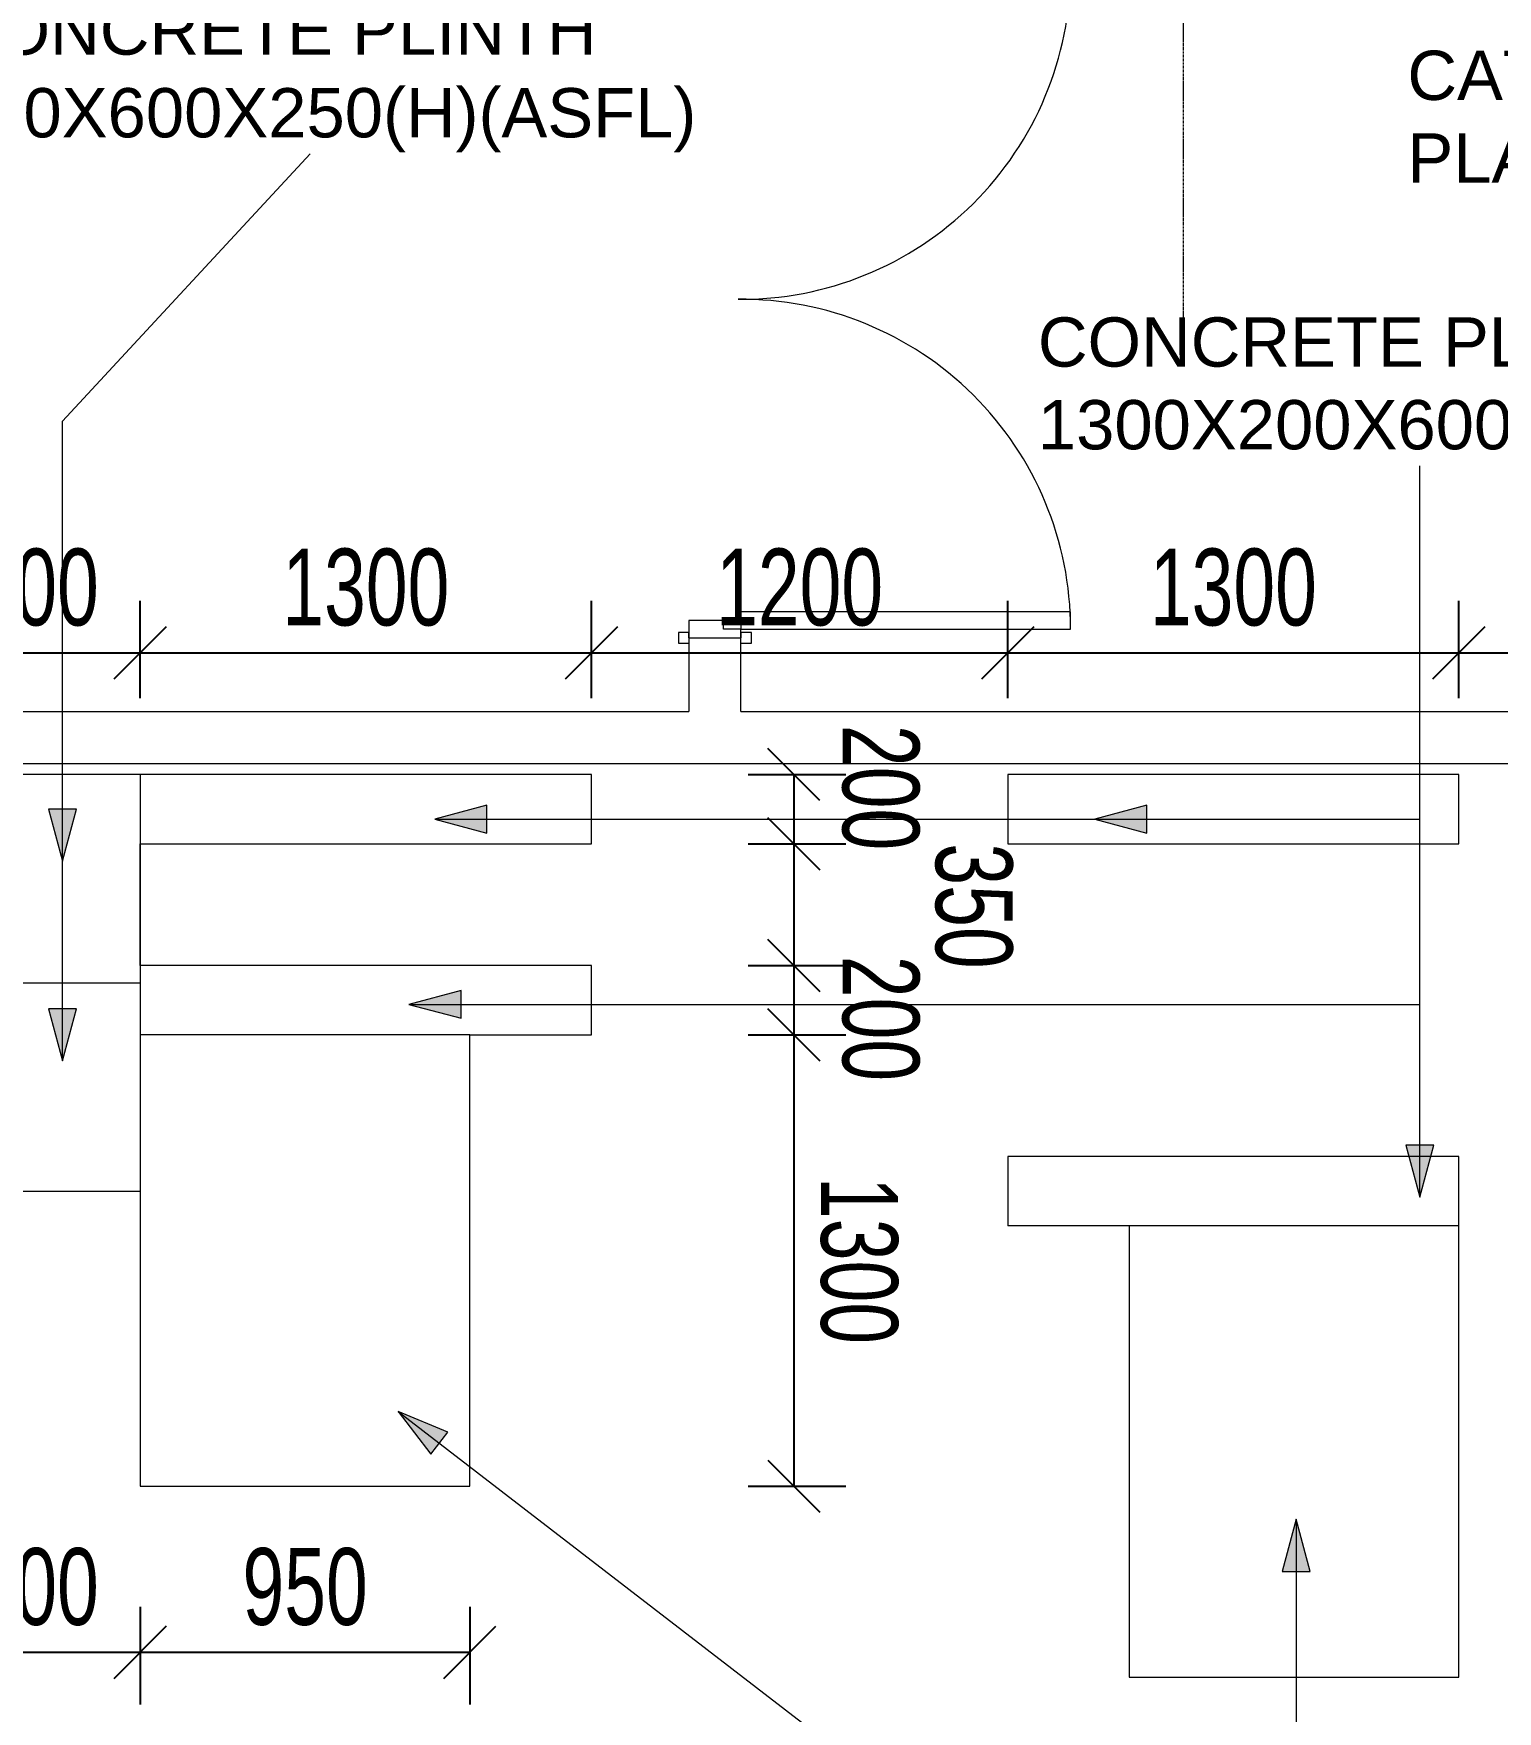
# Model space of a CAD drawing. Header units: millimetres. Extents: x 10569 to 232243, y -25347 to 80743.
# Drawn here: x 217421 to 221640, y 26128 to 30960 of the extents above; entities that cross this region are included whole.
import ezdxf

# ---------------------------------------------------------------- set-up
doc = ezdxf.new("R2010")
doc.units = ezdxf.units.MM
doc.linetypes.add('Grid Line__1_200_', pattern=[10.5, 6, -1.5, 1.5, -1.5])
for name, color, linetype, lineweight in [('A-ANNO-DIMS', 211, 'Continuous', 5), ('A-DETL-THIN', 151, 'Continuous', 9), ('A-DOOR', 31, 'Continuous', 20), ('A-DOOR-FRAM', 31, 'Continuous', 30), ('A-FLOR', 192, 'Continuous', 9), ('A-WALL', 113, 'Continuous', 20), ('G-ANNO-TEXT', 231, 'Continuous', 5), ('S-GRID', 1, 'Continuous', 5)]:
    doc.layers.add(name, color=color, linetype=linetype, lineweight=lineweight)
doc.styles.add('Arial_7', font='arial.ttf', dxfattribs={"width": 0.7, "height": 221.29491})
doc.styles.add('Swis721 BT_11', font='swiss.ttf', dxfattribs={"height": 141.910632})
doc.dimstyles.new('Linear_-_1_5mm_Arial_6', dxfattribs={"dimscale": 304.8, "dimtxt": 225, "dimasz": 0.492126, "dimexe": 0.492126, "dimexo": 0.0625, "dimgap": 0.246063, "dimtad": 1, "dimdec": 0, "dimzin": 0, "dimdsep": 46, "dimtxsty": 'Arial_7', "dimblk1": 'OBLIQUE', "dimblk2": 'OBLIQUE', "dimsah": 1, "dimcen": 0.09, "dimadec": 0, "dimazin": 0, "dimtfac": 1, "dimtdec": 4, "dimtix": 1, "dimtmove": 0, "dimatfit": 3, "dimfxl": 0.492126, "dimfxlon": 1, "dimtvp": 1, "dimtolj": 1, "dimtzin": 0, "dimarcsym": 2})
doc.dimstyles.new('Linear_-_1_5mm_Arial__Right_', dxfattribs={"dimscale": 304.8, "dimtxt": 225, "dimasz": 0.492126, "dimexe": 0.492126, "dimexo": 0.0625, "dimgap": 0.246063, "dimtad": 1, "dimdec": 0, "dimzin": 0, "dimdsep": 46, "dimtxsty": 'Arial_7', "dimblk1": 'OBLIQUE', "dimblk2": 'OBLIQUE', "dimsah": 1, "dimcen": 0.09, "dimadec": 0, "dimazin": 0, "dimtfac": 1, "dimtdec": 4, "dimtix": 1, "dimtmove": 0, "dimatfit": 3, "dimfxl": 0.492126, "dimfxlon": 1, "dimtvp": 1, "dimtolj": 1, "dimtzin": 0, "dimarcsym": 2})
doc.dimstyles.new('Linear_-_1_5mm_Arial__Right__1', dxfattribs={"dimscale": 304.8, "dimtxt": 225, "dimasz": 0.492126, "dimexe": 0.492126, "dimexo": 0.0625, "dimgap": 0.246063, "dimtad": 1, "dimdec": 0, "dimzin": 0, "dimdsep": 46, "dimtxsty": 'Arial_7', "dimblk1": 'OBLIQUE', "dimblk2": 'OBLIQUE', "dimsah": 1, "dimcen": 0.09, "dimadec": 0, "dimazin": 0, "dimtfac": 1, "dimtdec": 4, "dimtix": 1, "dimtmove": 2, "dimatfit": 3, "dimfxl": 0.492126, "dimfxlon": 1, "dimtvp": 1, "dimtolj": 1, "dimtzin": 0, "dimarcsym": 2})

# ---------------------------------------------------------------- blocks, each defined once
blk = doc.blocks.new('DLN-Double Door__X04_ - _M19_ 1900 x 2450 _WH_-V818-PART PLAN of TENDER DRAFT G_F')
at = {"layer": 'A-DOOR', "lineweight": 13}
for p, q in [((-900, -75), (-950, -75)), ((-950, -75), (-950, -1025)), ((-900, -1025), (-900, -75)), ((900, -75), (950, -75)), ((900, -1025), (900, -75)), ((950, -75), (950, -1025)), ((-950, -1025), (-900, -1025)), ((950, -1025), (900, -1025))]:
    blk.add_line(p, q, dxfattribs=at)
for centre, start, end in [((-950, -75), 270, 0.5), ((950, -75), 179.5, 270)]:
    blk.add_arc(centre, 950, start, end, dxfattribs=at)
at = {"layer": 'A-DOOR-FRAM', "lineweight": 13}
for p, q in [((-960, 105), (-990, 105)), ((-990, 105), (-990, 75)), ((-960, 75), (-960, 105)), ((990, 105), (960, 105)), ((960, 105), (960, 75)), ((990, 75), (990, 105)), ((-975, 75), (-960, 75)), ((-925, 75), (-975, 75)), ((-925, -25), (-925, 75)), ((925, 75), (925, -25)), ((975, 75), (925, 75)), ((960, 75), (975, 75)), ((-950, -75), (-950, -25)), ((-950, -25), (-925, -25)), ((925, -25), (950, -25)), ((950, -25), (950, -75)), ((-990, -75), (-990, -105)), ((-960, -75), (-975, -75)), ((-975, -75), (-950, -75)), ((-960, -105), (-960, -75)), ((950, -75), (975, -75)), ((975, -75), (960, -75)), ((960, -75), (960, -105)), ((990, -105), (990, -75)), ((-990, -105), (-960, -105)), ((960, -105), (990, -105))]:
    blk.add_line(p, q, dxfattribs=at)
blk = doc.blocks.new('_Oblique')
at = {"color": 0, "linetype": 'ByBlock', "lineweight": -2}
blk.add_line((-0.5, -0.5), (0.5, 0.5), dxfattribs=at)
blk = doc.blocks.new('DIMBLOCK296-PART PLAN of TENDER DRAFT G_F')
at = {"layer": 'A-ANNO-DIMS', "color": 0, "lineweight": -2, "transparency": 16777216}
for p, q in [((217129, 29045.7), (217129, 29326.7)), ((217729, 29045.7), (217729, 29326.7)), ((217129, 29176.7), (217729, 29176.7))]:
    blk.add_line(p, q, dxfattribs=at)
at = {"layer": 'Defpoints', "color": 0, "transparency": 16777216}
for p in [(217729, 29176.7), (217129, 29026.7), (217729, 29026.7)]:
    blk.add_point(p, dxfattribs=at)
at = {"layer": 'A-ANNO-DIMS', "color": 0, "lineweight": -2, "transparency": 16777216, "xscale": 150, "yscale": 150, "zscale": 150, "rotation": 180}
blk.add_blockref('_Oblique', (217129, 29176.7), dxfattribs=at)
at = {"layer": 'A-ANNO-DIMS', "color": 0, "lineweight": -2, "transparency": 16777216, "xscale": 150, "yscale": 150, "zscale": 150}
blk.add_blockref('_Oblique', (217729, 29176.7), dxfattribs=at)
at = {"layer": 'A-ANNO-DIMS', "color": 0, "transparency": 16777216, "insert": (217429, 29364.7), "char_height": 221.29, "width": 423.692, "attachment_point": 5, "style": 'Arial_7'}
blk.add_mtext('\\A1;600', dxfattribs=at)
blk = doc.blocks.new('DIMBLOCK297-PART PLAN of TENDER DRAFT G_F')
at = {"layer": 'A-ANNO-DIMS', "color": 0, "lineweight": -2, "transparency": 16777216}
for p, q in [((217729, 29045.7), (217729, 29326.7)), ((219029, 29045.7), (219029, 29326.7)), ((217729, 29176.7), (219029, 29176.7))]:
    blk.add_line(p, q, dxfattribs=at)
at = {"layer": 'Defpoints', "color": 0, "transparency": 16777216}
for p in [(219029, 29176.7), (217729, 29026.7), (219029, 29026.7)]:
    blk.add_point(p, dxfattribs=at)
at = {"layer": 'A-ANNO-DIMS', "color": 0, "lineweight": -2, "transparency": 16777216, "xscale": 150, "yscale": 150, "zscale": 150, "rotation": 180}
blk.add_blockref('_Oblique', (217729, 29176.7), dxfattribs=at)
at = {"layer": 'A-ANNO-DIMS', "color": 0, "lineweight": -2, "transparency": 16777216, "xscale": 150, "yscale": 150, "zscale": 150}
blk.add_blockref('_Oblique', (219029, 29176.7), dxfattribs=at)
at = {"layer": 'A-ANNO-DIMS', "color": 0, "transparency": 16777216, "insert": (218379, 29364.7), "char_height": 221.29, "width": 564.923, "attachment_point": 5, "style": 'Arial_7'}
blk.add_mtext('\\A1;1300', dxfattribs=at)
blk = doc.blocks.new('DIMBLOCK298-PART PLAN of TENDER DRAFT G_F')
at = {"layer": 'A-ANNO-DIMS', "color": 0, "lineweight": -2, "transparency": 16777216}
for p, q in [((219029, 29045.7), (219029, 29326.7)), ((220229, 29045.7), (220229, 29326.7)), ((219029, 29176.7), (220229, 29176.7))]:
    blk.add_line(p, q, dxfattribs=at)
at = {"layer": 'Defpoints', "color": 0, "transparency": 16777216}
for p in [(220229, 29176.7), (219029, 29026.7), (220229, 29026.7)]:
    blk.add_point(p, dxfattribs=at)
at = {"layer": 'A-ANNO-DIMS', "color": 0, "lineweight": -2, "transparency": 16777216, "xscale": 150, "yscale": 150, "zscale": 150, "rotation": 180}
blk.add_blockref('_Oblique', (219029, 29176.7), dxfattribs=at)
at = {"layer": 'A-ANNO-DIMS', "color": 0, "lineweight": -2, "transparency": 16777216, "xscale": 150, "yscale": 150, "zscale": 150}
blk.add_blockref('_Oblique', (220229, 29176.7), dxfattribs=at)
at = {"layer": 'A-ANNO-DIMS', "color": 0, "transparency": 16777216, "insert": (219629, 29364.7), "char_height": 221.29, "width": 564.923, "attachment_point": 5, "style": 'Arial_7'}
blk.add_mtext('\\A1;1200', dxfattribs=at)
blk = doc.blocks.new('DIMBLOCK299-PART PLAN of TENDER DRAFT G_F')
at = {"layer": 'A-ANNO-DIMS', "color": 0, "lineweight": -2, "transparency": 16777216}
for p, q in [((220229, 29045.7), (220229, 29326.7)), ((221529, 29045.7), (221529, 29326.7)), ((220229, 29176.7), (221529, 29176.7))]:
    blk.add_line(p, q, dxfattribs=at)
at = {"layer": 'Defpoints', "color": 0, "transparency": 16777216}
for p in [(221529, 29176.7), (220229, 29026.7), (221529, 29026.7)]:
    blk.add_point(p, dxfattribs=at)
at = {"layer": 'A-ANNO-DIMS', "color": 0, "lineweight": -2, "transparency": 16777216, "xscale": 150, "yscale": 150, "zscale": 150, "rotation": 180}
blk.add_blockref('_Oblique', (220229, 29176.7), dxfattribs=at)
at = {"layer": 'A-ANNO-DIMS', "color": 0, "lineweight": -2, "transparency": 16777216, "xscale": 150, "yscale": 150, "zscale": 150}
blk.add_blockref('_Oblique', (221529, 29176.7), dxfattribs=at)
at = {"layer": 'A-ANNO-DIMS', "color": 0, "transparency": 16777216, "insert": (220879, 29364.7), "char_height": 221.29, "width": 564.923, "attachment_point": 5, "style": 'Arial_7'}
blk.add_mtext('\\A1;1300', dxfattribs=at)
blk = doc.blocks.new('DIMBLOCK300-PART PLAN of TENDER DRAFT G_F')
at = {"layer": 'A-ANNO-DIMS', "color": 0, "lineweight": -2, "transparency": 16777216}
for p, q in [((221529, 29045.7), (221529, 29326.7)), ((222765.8, 29045.7), (222765.8, 29326.7)), ((221529, 29176.7), (222765.8, 29176.7))]:
    blk.add_line(p, q, dxfattribs=at)
at = {"layer": 'Defpoints', "color": 0, "transparency": 16777216}
for p in [(222765.8, 29176.7), (221529, 29026.7), (222765.8, 29026.7)]:
    blk.add_point(p, dxfattribs=at)
at = {"layer": 'A-ANNO-DIMS', "color": 0, "lineweight": -2, "transparency": 16777216, "xscale": 150, "yscale": 150, "zscale": 150, "rotation": 180}
blk.add_blockref('_Oblique', (221529, 29176.7), dxfattribs=at)
at = {"layer": 'A-ANNO-DIMS', "color": 0, "lineweight": -2, "transparency": 16777216, "xscale": 150, "yscale": 150, "zscale": 150}
blk.add_blockref('_Oblique', (222765.8, 29176.7), dxfattribs=at)
at = {"layer": 'A-ANNO-DIMS', "color": 0, "transparency": 16777216, "insert": (222147.4, 29364.7), "char_height": 221.29, "width": 564.923, "attachment_point": 5, "style": 'Arial_7'}
blk.add_mtext('\\A1;1237', dxfattribs=at)
blk = doc.blocks.new('DIMBLOCK309-PART PLAN of TENDER DRAFT G_F')
at = {"layer": 'A-ANNO-DIMS', "color": 0, "lineweight": -2, "transparency": 16777216}
for p, q in [((219481.1, 28826.5), (219762, 28826.5)), ((219612, 28826.5), (219612, 28626.5)), ((219481.1, 28626.5), (219762, 28626.5))]:
    blk.add_line(p, q, dxfattribs=at)
at = {"layer": 'Defpoints', "color": 0, "transparency": 16777216}
for p in [(219462, 28826.5), (219462, 28626.5), (219612, 28626.5)]:
    blk.add_point(p, dxfattribs=at)
at = {"layer": 'A-ANNO-DIMS', "color": 0, "lineweight": -2, "transparency": 16777216, "xscale": 150, "yscale": 150, "zscale": 150}
for p, rotation in [((219612, 28826.5), 90), ((219612, 28626.5), 270)]:
    blk.add_blockref('_Oblique', p, dxfattribs=dict(at, rotation=rotation))
at = {"layer": 'A-ANNO-DIMS', "color": 0, "transparency": 16777216, "insert": (219974.1, 28969.1), "char_height": 221.29, "width": 423.692, "attachment_point": 1, "rotation": 270, "line_spacing_factor": 0.938532, "style": 'Arial_7'}
blk.add_mtext('\\A1;200', dxfattribs=at)
blk = doc.blocks.new('DIMBLOCK310-PART PLAN of TENDER DRAFT G_F')
at = {"layer": 'A-ANNO-DIMS', "color": 0, "lineweight": -2, "transparency": 16777216}
for p, q in [((219481.1, 28626.5), (219762, 28626.5)), ((219612, 28626.5), (219612, 28276.5)), ((219481.1, 28276.5), (219762, 28276.5))]:
    blk.add_line(p, q, dxfattribs=at)
at = {"layer": 'Defpoints', "color": 0, "transparency": 16777216}
for p in [(219462, 28626.5), (219462, 28276.5), (219612, 28276.5)]:
    blk.add_point(p, dxfattribs=at)
at = {"layer": 'A-ANNO-DIMS', "color": 0, "lineweight": -2, "transparency": 16777216, "xscale": 150, "yscale": 150, "zscale": 150}
for p, rotation in [((219612, 28626.5), 90), ((219612, 28276.5), 270)]:
    blk.add_blockref('_Oblique', p, dxfattribs=dict(at, rotation=rotation))
at = {"layer": 'A-ANNO-DIMS', "color": 0, "transparency": 16777216, "insert": (220242.6, 28628), "char_height": 221.29, "width": 423.692, "attachment_point": 1, "rotation": 270, "line_spacing_factor": 0.938532, "style": 'Arial_7'}
blk.add_mtext('\\A1;350', dxfattribs=at)
blk = doc.blocks.new('DIMBLOCK311-PART PLAN of TENDER DRAFT G_F')
at = {"layer": 'A-ANNO-DIMS', "color": 0, "lineweight": -2, "transparency": 16777216}
for p, q in [((219481.1, 28276.5), (219762, 28276.5)), ((219612, 28276.5), (219612, 28076.5)), ((219481.1, 28076.5), (219762, 28076.5))]:
    blk.add_line(p, q, dxfattribs=at)
at = {"layer": 'Defpoints', "color": 0, "transparency": 16777216}
for p in [(219462, 28276.5), (219462, 28076.5), (219612, 28076.5)]:
    blk.add_point(p, dxfattribs=at)
at = {"layer": 'A-ANNO-DIMS', "color": 0, "lineweight": -2, "transparency": 16777216, "xscale": 150, "yscale": 150, "zscale": 150}
for p, rotation in [((219612, 28276.5), 90), ((219612, 28076.5), 270)]:
    blk.add_blockref('_Oblique', p, dxfattribs=dict(at, rotation=rotation))
at = {"layer": 'A-ANNO-DIMS', "color": 0, "transparency": 16777216, "insert": (219974.1, 28304.2), "char_height": 221.29, "width": 423.692, "attachment_point": 1, "rotation": 270, "line_spacing_factor": 0.938532, "style": 'Arial_7'}
blk.add_mtext('\\A1;200', dxfattribs=at)
blk = doc.blocks.new('DIMBLOCK312-PART PLAN of TENDER DRAFT G_F')
at = {"layer": 'A-ANNO-DIMS', "color": 0, "lineweight": -2, "transparency": 16777216}
for p, q in [((219481.1, 28076.5), (219762, 28076.5)), ((219612, 28076.5), (219612, 26776.5)), ((219481.1, 26776.5), (219762, 26776.5))]:
    blk.add_line(p, q, dxfattribs=at)
at = {"layer": 'Defpoints', "color": 0, "transparency": 16777216}
for p in [(219462, 28076.5), (219462, 26776.5), (219612, 26776.5)]:
    blk.add_point(p, dxfattribs=at)
at = {"layer": 'A-ANNO-DIMS', "color": 0, "lineweight": -2, "transparency": 16777216, "xscale": 150, "yscale": 150, "zscale": 150}
for p, rotation in [((219612, 28076.5), 90), ((219612, 26776.5), 270)]:
    blk.add_blockref('_Oblique', p, dxfattribs=dict(at, rotation=rotation))
at = {"layer": 'A-ANNO-DIMS', "color": 0, "transparency": 16777216, "insert": (219800.1, 27426.5), "char_height": 221.29, "width": 564.923, "attachment_point": 5, "rotation": 270, "style": 'Arial_7'}
blk.add_mtext('\\A1;1300', dxfattribs=at)
blk = doc.blocks.new('DIMBLOCK313-PART PLAN of TENDER DRAFT G_F')
at = {"layer": 'A-ANNO-DIMS', "color": 0, "lineweight": -2, "transparency": 16777216}
for p, q in [((217129, 26429), (217129, 26148.1)), ((217729, 26429), (217729, 26148.1)), ((217129, 26298.1), (217729, 26298.1))]:
    blk.add_line(p, q, dxfattribs=at)
at = {"layer": 'Defpoints', "color": 0, "transparency": 16777216}
for p in [(217129, 26448.1), (217729, 26448.1), (217729, 26298.1)]:
    blk.add_point(p, dxfattribs=at)
at = {"layer": 'A-ANNO-DIMS', "color": 0, "lineweight": -2, "transparency": 16777216, "xscale": 150, "yscale": 150, "zscale": 150, "rotation": 180}
blk.add_blockref('_Oblique', (217129, 26298.1), dxfattribs=at)
at = {"layer": 'A-ANNO-DIMS', "color": 0, "lineweight": -2, "transparency": 16777216, "xscale": 150, "yscale": 150, "zscale": 150}
blk.add_blockref('_Oblique', (217729, 26298.1), dxfattribs=at)
at = {"layer": 'A-ANNO-DIMS', "color": 0, "transparency": 16777216, "insert": (217429, 26486.1), "char_height": 221.29, "width": 423.692, "attachment_point": 5, "style": 'Arial_7'}
blk.add_mtext('\\A1;600', dxfattribs=at)
blk = doc.blocks.new('DIMBLOCK314-PART PLAN of TENDER DRAFT G_F')
at = {"layer": 'A-ANNO-DIMS', "color": 0, "lineweight": -2, "transparency": 16777216}
for p, q in [((217729, 26429), (217729, 26148.1)), ((218679, 26429), (218679, 26148.1)), ((217729, 26298.1), (218679, 26298.1))]:
    blk.add_line(p, q, dxfattribs=at)
at = {"layer": 'Defpoints', "color": 0, "transparency": 16777216}
for p in [(217729, 26448.1), (218679, 26448.1), (218679, 26298.1)]:
    blk.add_point(p, dxfattribs=at)
at = {"layer": 'A-ANNO-DIMS', "color": 0, "lineweight": -2, "transparency": 16777216, "xscale": 150, "yscale": 150, "zscale": 150, "rotation": 180}
blk.add_blockref('_Oblique', (217729, 26298.1), dxfattribs=at)
at = {"layer": 'A-ANNO-DIMS', "color": 0, "lineweight": -2, "transparency": 16777216, "xscale": 150, "yscale": 150, "zscale": 150}
blk.add_blockref('_Oblique', (218679, 26298.1), dxfattribs=at)
at = {"layer": 'A-ANNO-DIMS', "color": 0, "transparency": 16777216, "insert": (218204, 26486.1), "char_height": 221.29, "width": 423.692, "attachment_point": 5, "style": 'Arial_7'}
blk.add_mtext('\\A1;950', dxfattribs=at)

msp = doc.modelspace()

# ---------------------------------------------------------------- hatches: boundary and pattern name
at = {"layer": 'G-ANNO-TEXT'}
for points in [[(217504.78356, 28576.79217), (217544.97594, 28726.79217), (217464.59118, 28726.79217)], [(218577.78889, 28697.53662), (218727.78889, 28657.34425), (218727.78889, 28737.729)], [(220479.36565, 28697.53662), (220629.36565, 28657.34425), (220629.36565, 28737.729)], [(218503.27517, 28164.29663), (218653.27517, 28124.10425), (218653.27517, 28204.48901)], [(217504.78356, 28001.44603), (217544.97594, 28151.44603), (217464.59118, 28151.44603)], [(221416.62869, 27609.16745), (221456.82107, 27759.16745), (221376.43631, 27759.16745)], [(218471.85732, 26991.95835), (218566.22578, 26868.62944), (218615.24726, 26932.33661)], [(221060.01525, 26681.27358), (221019.82287, 26531.27358), (221100.20763, 26531.27358)]]:
    msp.add_hatch(color=60, dxfattribs=at).paths.add_polyline_path(points, flags=0)

# ---------------------------------------------------------------- linework, layer by layer
at = {"layer": 'A-DETL-THIN', "lineweight": 5}
for p, q in [((217729.03231, 28826.48546), (217729.03231, 27626.48546)), ((217129.03231, 28226.48546), (217729.03231, 28226.48546))]:
    msp.add_line(p, q, dxfattribs=at)
at = {"layer": 'A-FLOR', "lineweight": 5}
for p, q in [((217729.03231, 28826.48546), (217129.03231, 28826.48546)), ((219029.03231, 28826.48546), (217729.03231, 28826.48546)), ((217729.03231, 28826.48546), (217729.03231, 28626.48546)), ((219029.03231, 28626.48546), (219029.03231, 28826.48546)), ((221529.03231, 28826.48546), (220229.03231, 28826.48546)), ((220229.03231, 28826.48546), (220229.03231, 28626.48546)), ((221529.03231, 28626.48546), (221529.03231, 28826.48546)), ((217729.03231, 28626.48546), (219029.03231, 28626.48546)), ((217729.03231, 28276.48547), (217729.03231, 28626.48546)), ((220229.03231, 28626.48546), (221529.03231, 28626.48546)), ((219029.03231, 28276.48547), (217729.03231, 28276.48547)), ((217729.03231, 28276.48547), (217729.03231, 28076.48547)), ((219029.03231, 28076.48547), (219029.03231, 28276.48547)), ((217729.03231, 28076.48547), (217729.03231, 26776.48546)), ((218679.03231, 28076.48547), (217729.03231, 28076.48547)), ((218679.03231, 28076.48547), (219029.03231, 28076.48547)), ((218679.03231, 26776.48546), (218679.03231, 28076.48547)), ((221529.03231, 27726.48546), (220229.03231, 27726.48546)), ((220229.03231, 27726.48546), (220229.03231, 27526.48546)), ((221529.03231, 27526.48546), (221529.03231, 27726.48546)), ((217129.03231, 27626.48546), (217729.03231, 27626.48546)), ((221529.0323, 27526.48546), (220229.03231, 27526.48546)), ((220579.03231, 27526.48546), (220579.03231, 26226.48546)), ((221529.0323, 26226.48546), (221529.0323, 27526.48546)), ((217729.03231, 26776.48546), (218679.03231, 26776.48546)), ((220579.03231, 26226.48546), (221529.0323, 26226.48546))]:
    msp.add_line(p, q, dxfattribs=at)
at = {"layer": 'A-WALL', "lineweight": 15}
for p, q in [((219310.03229, 29219.98546), (219310.03229, 29007.48546)), ((219310.03229, 29219.98546), (219460.03229, 29219.98546)), ((219460.03229, 29007.48546), (219460.03229, 29219.98546)), ((217310.03229, 29007.48546), (219310.03229, 29007.48546)), ((219460.03229, 29007.48546), (226435.03229, 29007.48546)), ((226435.03229, 28857.48546), (217160.03229, 28857.48546))]:
    msp.add_line(p, q, dxfattribs=at)
at = {"layer": 'G-ANNO-TEXT', "color": 60}
for p, q in [((217504.78356, 29844.01023), (218218.92033, 30613.72502)), ((217504.78356, 29844.01023), (218218.92033, 30613.72502)), ((217504.78356, 28001.44603), (217504.78356, 29844.01023)), ((217504.78356, 28576.79217), (217504.78356, 29844.01023)), ((221416.62869, 28164.29663), (221416.62869, 29715.2677)), ((221416.62869, 28697.53662), (221416.62869, 29715.2677)), ((221416.62869, 28697.53662), (221416.62869, 29715.2677)), ((221416.62869, 27609.16745), (221416.62869, 29715.2677)), ((217544.97594, 28726.79217), (217464.59118, 28726.79217)), ((217464.59118, 28726.79217), (217504.78356, 28576.79217)), ((217504.78356, 28576.79217), (217544.97594, 28726.79217)), ((218727.78889, 28737.729), (218577.78889, 28697.53662)), ((218727.78889, 28657.34425), (218727.78889, 28737.729)), ((220629.36565, 28737.729), (220479.36565, 28697.53662)), ((220629.36565, 28657.34425), (220629.36565, 28737.729)), ((218577.78889, 28697.53662), (218727.78889, 28657.34425)), ((218577.78889, 28697.53662), (221416.62869, 28697.53662)), ((220479.36565, 28697.53662), (220629.36565, 28657.34425)), ((220479.36565, 28697.53662), (221416.62869, 28697.53662)), ((218653.27517, 28204.48901), (218503.27517, 28164.29663)), ((218653.27517, 28124.10425), (218653.27517, 28204.48901)), ((217544.97594, 28151.44603), (217464.59118, 28151.44603)), ((217464.59118, 28151.44603), (217504.78356, 28001.44603)), ((217504.78356, 28001.44603), (217544.97594, 28151.44603)), ((218503.27517, 28164.29663), (218653.27517, 28124.10425)), ((218503.27517, 28164.29663), (221416.62869, 28164.29663)), ((221456.82107, 27759.16745), (221376.43631, 27759.16745)), ((221376.43631, 27759.16745), (221416.62869, 27609.16745)), ((221416.62869, 27609.16745), (221456.82107, 27759.16745)), ((218471.85732, 26991.95835), (218566.22578, 26868.62944)), ((218615.24726, 26932.33661), (218471.85732, 26991.95835)), ((218471.85732, 26991.95835), (220029.43559, 25793.43087)), ((218566.22578, 26868.62944), (218615.24726, 26932.33661)), ((221060.01525, 26681.27358), (221019.82287, 26531.27358)), ((221100.20763, 26531.27358), (221060.01525, 26681.27358)), ((221060.01525, 26681.27358), (221060.01525, 25793.43087)), ((221019.82287, 26531.27358), (221100.20763, 26531.27358))]:
    msp.add_line(p, q, dxfattribs=at)
at = {"layer": 'S-GRID', "linetype": 'Grid Line__1_200_'}
msp.add_line((220735.03229, 30041.61334), (220735.03229, 35041.61334), dxfattribs=at)

# ---------------------------------------------------------------- block references
at = {"layer": 'A-DOOR', "lineweight": 13, "rotation": 90.00000000000001}
msp.add_blockref('DLN-Double Door__X04_ - _M19_ 1900 x 2450 _WH_-V818-PART PLAN of TENDER DRAFT G_F', (219385.03229, 30194.98546), dxfattribs=at)

# ---------------------------------------------------------------- texts
at = {"layer": 'G-ANNO-TEXT', "color": 7, "char_height": 141.9106317, "attachment_point": 1, "line_spacing_factor": 1.00667, "style": 'Swis721 BT_11'}
for s, insert, width in [('CONCRETE PLINTH\\P600X600X250(H)(ASFL)', (217171.92033, 31041.34994), 2512.8), ('CAT LADDER,MAINTENANCE\\PPLATFORM ABOVE.', (221380.43004, 30911.03304), 3187.8), ('CONCRETE PLINTH\\P1300X200X600(H)(ASFL)', (220315.62869, 30142.89261), 2642.4)]:
    msp.add_mtext(s, dxfattribs=dict(at, insert=insert, width=width))

# ---------------------------------------------------------------- dimensions: what is measured, and where the dimension line sits
at = {"layer": 'A-ANNO-DIMS'}
for base, p1, p2, override, picture, middle in [((217729.03231, 29176.67363), (217129.03231, 29026.67363), (217729.03231, 29026.67363), {"dimpost": '<>', "dimfxl": 599.999999}, 'DIMBLOCK296-PART PLAN of TENDER DRAFT G_F', (217429.03231, 29364.66084)), ((219029.03231, 29176.67363), (217729.03231, 29026.67363), (219029.03231, 29026.67363), {"dimpost": '<>', "dimfxl": 1300}, 'DIMBLOCK297-PART PLAN of TENDER DRAFT G_F', (218379.03231, 29364.73631)), ((220229.03231, 29176.67363), (219029.03231, 29026.67363), (220229.03231, 29026.67363), {"dimpost": '<>', "dimfxl": 1200.000001}, 'DIMBLOCK298-PART PLAN of TENDER DRAFT G_F', (219629.03231, 29364.66084)), ((221529.03231, 29176.67363), (220229.03231, 29026.67363), (221529.03231, 29026.67363), {"dimpost": '<>', "dimfxl": 1300}, 'DIMBLOCK299-PART PLAN of TENDER DRAFT G_F', (220879.03231, 29364.73631)), ((222765.81476, 29176.67363), (221529.03231, 29026.67363), (222765.81476, 29026.67363), {"dimpost": '<>', "dimfxl": 1236.782457}, 'DIMBLOCK300-PART PLAN of TENDER DRAFT G_F', (222147.42354, 29364.73631)), ((217729.03231, 26298.08584), (217129.03231, 26448.08584), (217729.03231, 26448.08584), {"dimpost": '<>', "dimfxl": 599.999999}, 'DIMBLOCK313-PART PLAN of TENDER DRAFT G_F', (217429.03231, 26486.07304)), ((218679.03231, 26298.08584), (217729.03231, 26448.08584), (218679.03231, 26448.08584), {"dimpost": '<>', "dimfxl": 950.000001}, 'DIMBLOCK314-PART PLAN of TENDER DRAFT G_F', (218204.03231, 26486.07304))]:
    dim = msp.add_linear_dim(base=base, p1=p1, p2=p2, dimstyle='Linear_-_1_5mm_Arial_6', override=override, dxfattribs=at)
    dim.commit()
    dim.dimension.update_dxf_attribs({"geometry": picture, "text_midpoint": middle})
for base, p1, p2, override, picture, middle in [((219612.03579, 28626.48546), (219462.03579, 28826.48546), (219462.03579, 28626.48546), {"dimtad": 4, "dimpost": '<>', "dimfxl": 200}, 'DIMBLOCK309-PART PLAN of TENDER DRAFT G_F', (219826.56999, 28757.26137)), ((219612.03579, 28276.48547), (219462.03579, 28626.48546), (219462.03579, 28276.48547), {"dimtad": 4, "dimpost": '<>', "dimfxl": 349.999993}, 'DIMBLOCK310-PART PLAN of TENDER DRAFT G_F', (220095.06355, 28416.17777)), ((219612.03579, 28076.48547), (219462.03579, 28276.48547), (219462.03579, 28076.48547), {"dimtad": 4, "dimpost": '<>', "dimfxl": 200}, 'DIMBLOCK311-PART PLAN of TENDER DRAFT G_F', (219826.56999, 28092.30437))]:
    dim = msp.add_linear_dim(base=base, p1=p1, p2=p2, angle=90, dimstyle='Linear_-_1_5mm_Arial__Right__1', override=override, dxfattribs=at)
    dim.commit()
    dim.dimension.update_dxf_attribs({"geometry": picture, "text_midpoint": middle, "dimtype": 160, "text_rotation": 90})
dim = msp.add_linear_dim(base=(219612.03579, 26776.48546), p1=(219462.03579, 28076.48547), p2=(219462.03579, 26776.48546), angle=90, dimstyle='Linear_-_1_5mm_Arial__Right_', override={"dimtad": 4, "dimpost": '<>', "dimfxl": 1300.000002}, dxfattribs=at)
dim.commit()
dim.dimension.update_dxf_attribs({"geometry": 'DIMBLOCK312-PART PLAN of TENDER DRAFT G_F', "text_midpoint": (219800.09847, 27426.48547)})

doc.saveas('drawing.dxf')
